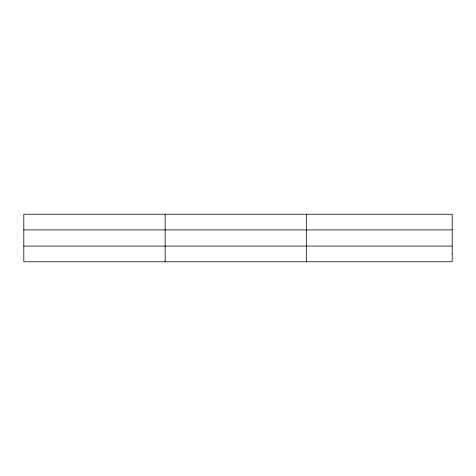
<?xml version="1.0" encoding="UTF-8"?>
<svg xmlns="http://www.w3.org/2000/svg" width="476" height="476" viewBox="0 0 476 476"><rect width="100%" height="100%" fill="white"/><g stroke="black" fill="none" stroke-linecap="round" stroke-linejoin="round"><path stroke-width="0.71" d="M165.172 214.224L165.172 261.776M306.544 214.224L306.544 261.776M23.8 229.914L452.2 229.914M23.8 246.086L452.2 246.086M452.2 253.928L452.2 261.776L23.8 261.776L23.8 214.224L452.2 214.224L452.2 253.928"/></g></svg>
